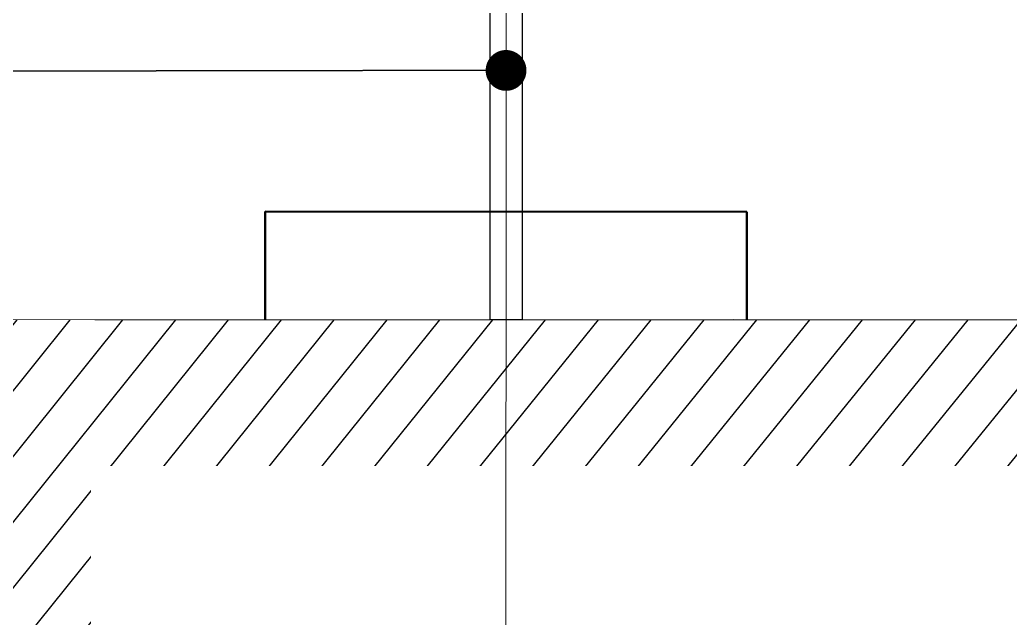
# Model space of a CAD drawing. Header units: centimetres. Extents: x -6122352 to 7132207, y -1694241 to 1947892.
# Drawn here: x 189148 to 195213, y -91810 to -88145 of the extents above; entities that cross this region are included whole.
import ezdxf

# ---------------------------------------------------------------- set-up
doc = ezdxf.new("R2010")
doc.units = ezdxf.units.CM
doc.header["$MEASUREMENT"] = 0
for name, pattern in [('2. HG-ST XR COL 3A (5V 7V 9V 11V - GF (4M & 5D-E)$0$HIDDEN', [0.375, 0.25, -0.125]), ('DASHED2', [0.375, 0.25, -0.125]), ('XR-AR-END-SETTING OUT PLAN$0$23585-XR-AR-END-GROUND FLOOR$0$23261-XR-AR-SI-GF$0$HIDDEN', [0.375, 0.25, -0.125])]:
    doc.linetypes.add(name, pattern=pattern)
doc.layers.add('08-Compound Wall-4', color=7, linetype='Continuous', lineweight=25, true_color=0xff4405)
doc.layers.add('23585-XR-AR-DAMAC PLOT LIMITS$0$1-End units', color=7, linetype='Continuous', lineweight=5, true_color=0xf8991e)
for name, color, linetype, lineweight in [('23585-XR-AR-DAMAC PLOT LIMITS$0$1-Mid units', 41, 'Continuous', 5), ('@ Foundations', 4, 'DASHED2', 50), ('A-ANNO-TEXT', 3, 'Continuous', 25), ('XR-AR-END-SETTING OUT PLAN$0$23585-XR-AR-END-GROUND FLOOR$0$A-FLOR-OVHD', 9, 'XR-AR-END-SETTING OUT PLAN$0$23585-XR-AR-END-GROUND FLOOR$0$23261-XR-AR-SI-GF$0$HIDDEN', 15), ('XR-AR-END-SETTING OUT PLAN$0$23585-XR-AR-END-GROUND FLOOR$0$A-GLAZ-SILL', 8, 'Continuous', 5), ('XR-AR-END-SETTING OUT PLAN$0$23585-XR-AR-END-GROUND FLOOR$0$A-GLAZ-WNDO', 232, 'Continuous', 9), ('XR-AR-END-SETTING OUT PLAN$0$23585-XR-AR-END-GROUND FLOOR$0$A-WALL', 7, 'Continuous', 30), ('XR-AR-END-SETTING OUT PLAN$0$23585-XR-AR-END-GROUND FLOOR$0$A-WALL-FNSH', 9, 'Continuous', 5), ('XR-AR-END-SETTING OUT PLAN$0$23585-XR-AR-END-GROUND FLOOR$0$S-COLS', 51, 'Continuous', 40), ('XR-AR-END-SETTING OUT PLAN$0$23585-XR-AR-END-GROUND FLOOR$0$S-COLS-PATT', 8, 'Continuous', 5), ('XR-AR-MID-SETTING OUT FOR MASTER$0$23585-XR-AR-MID-GROUND FLOOR$0$$A-GLAZ-WNDO', 232, 'Continuous', 9), ('XR-AR-MID-SETTING OUT FOR MASTER$0$23585-XR-AR-MID-GROUND FLOOR$0$A-FLOR-PATT', 8, 'Continuous', 5), ('XR-AR-MID-SETTING OUT FOR MASTER$0$23585-XR-AR-MID-GROUND FLOOR$0$A-GLAZ-SILL', 8, 'Continuous', 5), ('XR-AR-MID-SETTING OUT FOR MASTER$0$23585-XR-AR-MID-GROUND FLOOR$0$A-GLAZ-WNDO', 232, 'Continuous', 9), ('XR-AR-MID-SETTING OUT FOR MASTER$0$23585-XR-AR-MID-GROUND FLOOR$0$A-WALL', 7, 'Continuous', 30), ('XR-AR-MID-SETTING OUT FOR MASTER$0$23585-XR-AR-MID-GROUND FLOOR$0$S-COLS', 51, 'Continuous', 40)]:
    doc.layers.add(name, color=color, linetype=linetype, lineweight=lineweight)
for name, color, linetype in [('@MI-REF LAYER', 7, 'Continuous'), ('B_TH_8', 7, 'Continuous'), ('XR-AR-MID-SETTING OUT FOR MASTER$0$23585-XR-AR-MID-GROUND FLOOR$0$GS-HATCH-FLOOR TILE', 251, 'Continuous')]:
    doc.layers.add(name, color=color, linetype=linetype)

# ---------------------------------------------------------------- blocks, each defined once
blk = doc.blocks.new('23585-XR-AR-DAMAC PLOT LIMITS')
at = {"layer": '23585-XR-AR-DAMAC PLOT LIMITS$0$1-End units', "color": 251, "true_color": 0x636466}
blk.add_lwpolyline([(496601.4647000004, 2768965.2511), (496583.7697000001, 2768981.4649), (496589.9511000002, 2768988.211100001), (496607.6463000001, 2768971.997500001)], close=True, dxfattribs=at)
at = {"layer": '23585-XR-AR-DAMAC PLOT LIMITS$0$1-Mid units', "color": 251, "true_color": 0x636466}
blk.add_lwpolyline([(496597.4112999998, 2768960.827500001), (496579.7163000004, 2768977.041099999), (496583.7697000001, 2768981.4649), (496601.4647000004, 2768965.2511)], close=True, dxfattribs=at)
blk = doc.blocks.new('A$Cf093b529')
at = {"layer": 'A-ANNO-TEXT'}
blk.add_blockref('23585-XR-AR-DAMAC PLOT LIMITS', (-495391.9901121984, -2768603.441896566), dxfattribs=at)
blk = doc.blocks.new('_Dot')
at = {"color": 0, "linetype": 'ByBlock', "lineweight": -2}
blk.add_line((-0.5, 0), (-1, 0), dxfattribs=at)
at = {"color": 0, "linetype": 'ByBlock', "const_width": 0.5}
blk.add_lwpolyline([(-0.25, 0, 1), (0.25, 0, 1)], format="xyb", close=True, dxfattribs=at)
blk = doc.blocks.new('XR-AR-END-SETTING OUT PLAN$0$23585-XR-AR-END-GROUND FLOOR$0$XR-END-GROUND FLOOR PLAN$0$A$C69996ABC')
at = {"layer": 'XR-AR-END-SETTING OUT PLAN$0$23585-XR-AR-END-GROUND FLOOR$0$A-GLAZ-SILL'}
blk.add_line((0.2499999770720933, 0.9999993968456202), (0.249999977072207, 0.0999993968456252), dxfattribs=at)
at = {"layer": 'XR-AR-END-SETTING OUT PLAN$0$23585-XR-AR-END-GROUND FLOOR$0$A-GLAZ-WNDO'}
for p, q in [((-2.292778056300904e-08, 0.9999993968456202), (-2.292778056300904e-08, 0.9499993968456231)), ((0.2499999770720933, 0.9999993968456202), (-2.292778056300904e-08, 0.9999993968456202)), ((0.1499999770722127, 0.9499993968456231), (0.1499999770722127, 0.9999993968456202)), ((0.1499999770722109, 0.999999396845622), (0.1499999770722127, 0.09999939684562342)), ((-2.292778056300904e-08, 0.9499993968456231), (0.1499999770722127, 0.9499993968456231)), ((-2.292778056300904e-08, 0.9499993968456231), (-2.292778056300904e-08, 0.1499993968456224)), ((0.1499999770722127, 0.1499993968456224), (-2.292778056300904e-08, 0.1499993968456224)), ((-2.292787470992153e-08, 0.09999939684561099), (-2.292787470992153e-08, 0.1499993968456099)), ((0.1499999770722127, 0.0999993968456252), (0.1499999770722127, 0.1499993968456224)), ((0.249999977072207, 0.0999993968456252), (-2.292778056300904e-08, 0.0999993968456252))]:
    blk.add_line(p, q, dxfattribs=at)
blk.add_lwpolyline([(-2.292779299750691e-08, 0.9499993968456231), (-2.292779299750691e-08, 0.1499993968456224), (0.04999997707220416, 0.1499993968456224), (0.04999997707220416, 0.9499993968456231)], close=True, dxfattribs=at)
blk.add_lwpolyline([(0.04999997707215442, 0.0999993968456181), (-2.292784451185526e-08, 0.0999993968456181)], dxfattribs=at)
blk = doc.blocks.new('XR-AR-END-SETTING OUT PLAN$0$23585-XR-AR-END-GROUND FLOOR$0$A$C75a8815d')
at = {"layer": 'XR-AR-END-SETTING OUT PLAN$0$23585-XR-AR-END-GROUND FLOOR$0$S-COLS', "color": 252, "lineweight": 30}
blk.add_lwpolyline([(6049.980292320251, 1200.000025510788), (6049.980292320251, 2.503395080566406e-05), (6249.980292320251, 2.574920654296875e-05), (6249.98029255867, 1200.000025510788)], close=True, dxfattribs=at)
blk = doc.blocks.new('XR-AR-END-SETTING OUT PLAN')
at = {"layer": '08-Compound Wall-4', "ltscale": 100}
blk.add_lwpolyline([(9050.103267982602, 5499.998775005341), (9050.09251640737, 1499.998362064362), (9250.094742581248, 1499.998362064362), (9250.109640672803, 5500)], dxfattribs=at)
at = {"layer": 'XR-AR-END-SETTING OUT PLAN$0$23585-XR-AR-END-GROUND FLOOR$0$A-FLOR-OVHD', "color": 8, "ltscale": 5}
for points in [[(8850.100989177823, 5750.000926971436), (9050.100988641381, 6550.001236915588)], [(8850.100989356637, 6550.001235961914), (9050.100988820195, 5750.000613689423)]]:
    blk.add_lwpolyline(points, dxfattribs=at)
at = {"layer": 'XR-AR-END-SETTING OUT PLAN$0$23585-XR-AR-END-GROUND FLOOR$0$A-WALL', "color": 8}
for p, q in [((8100.103449121118, 6650.001530170441), (9250.102083936334, 6650.001235961914)), ((8100.103448942304, 6649.995383739471), (8100.103448823094, 6549.995381832123)), ((8750.100989356637, 5750.00088596344), (8750.10135139525, 6650.001235485077)), ((9250.102083936334, 6650.001235961914), (9250.10342015326, 5500.000282287598)), ((8100.103448823094, 6549.995381832123), (8750.10098965466, 6549.995383262634)), ((8700.105231657624, 5750.00093126297), (8750.100989356637, 5750.00088596344)), ((8700.105231955647, 5500.000931739807), (8700.105231657624, 5750.00093126297)), ((9250.10342015326, 5500.000282287598), (8700.105231955647, 5500.000931739807)), ((9050.103268936276, 5500.000613689423), (9050.103544667363, 5500.000606536865))]:
    blk.add_line(p, q, dxfattribs=at)
for points in [[(9250.102083459496, 6650.001490592957), (9050.100989297032, 6650.001235485077), (9050.10098965466, 8750.000639915466), (6850.11106570065, 8750.002635478973), (6850.111066058278, 8700.0026679039), (6750.111065879464, 8700.002668380737), (6750.111065879464, 8750.000871658325), (6650.111065939069, 8750.000871658325), (6650.111065283418, 8850.002022743225), (6950.111065164208, 8850.002250671387), (6950.111065879464, 8899.99970960617), (7050.111065879464, 8899.99970817566), (7050.11106570065, 8850.002797603607), (9050.099628582597, 8850.000640392303), (9050.10098899901, 10349.9981546402), (7050.11106581986, 10349.99975156784), (7050.111065998673, 9799.999710083008), (6950.11106570065, 9799.999708652496), (6950.112433806062, 10550.00580835342), (7050.108891561627, 10550.00580835342), (7050.104876235127, 10449.99988079071), (9050.099116638303, 10449.9981546402), (9049.948119357228, 19523.36598014832), (9249.950268521905, 19523.36597967148)], [(3250.129348710179, 5499.998108386993), (7760.105232134461, 5500.00174665451), (7760.105232253671, 5750.00045633316), (3250.129348531365, 5749.997789859772)]]:
    blk.add_lwpolyline(points, close=True, dxfattribs=at)
for points in [[(6750.111065879464, 7650.002737045288), (6750.111066058278, 7800.0026679039), (6850.11106570065, 7800.002666950226), (6850.11106581986, 7750.002600669861), (7450.102789118886, 7750.002596378326), (7450.109474554658, 5750.002065181732), (7350.099751725793, 5750.002155780792), (7350.098205640912, 7650.002731323242), (6750.098205819726, 7650.002736091614)], [(9050.100989297032, 5750.000905513763), (8850.100989177823, 5750.000926971436), (8850.100989356637, 6550.001235961914), (9050.100988641381, 6550.001236915588), (9050.100989297032, 5750.000905513763)]]:
    blk.add_lwpolyline(points, dxfattribs=at)
at = {"layer": 'XR-AR-END-SETTING OUT PLAN$0$23585-XR-AR-END-GROUND FLOOR$0$A-WALL-FNSH', "color": 8}
for p, q in [((9030.100997403264, 6670.001235961914), (9030.101671114564, 8730.002635002136)), ((8080.103449121118, 6670.001235485077), (9030.100997403264, 6670.001235961914)), ((8080.103449121118, 6670.001235485077), (8080.103449121118, 6529.995382785797)), ((8080.103449121118, 6529.995382785797), (8730.100987806916, 6529.995383262634)), ((8730.100989297032, 5770.000855922699), (8730.100987806916, 6529.995383262634)), ((8680.105232074857, 5770.000784397125), (8730.100989297032, 5770.000855922699)), ((8680.105231896043, 5650.000813007355), (8680.105232074857, 5770.000784397125))]:
    blk.add_line(p, q, dxfattribs=at)
blk.add_lwpolyline([(6850.11106570065, 7800.002666950226), (6870.111065641046, 7800.002668380737), (6870.111066237092, 7770.002596378326), (7470.109485939145, 7770.002596378326), (7470.10947497189, 5770.000277042389), (7780.105232134461, 5770.001747131348), (7780.105232253671, 5650.000813484192)], dxfattribs=at)
at = {"color": 8, "xscale": 1000.000000000054, "yscale": 1000.000000000054, "zscale": 1000.000000000054, "rotation": 90}
blk.add_blockref('XR-AR-END-SETTING OUT PLAN$0$23585-XR-AR-END-GROUND FLOOR$0$XR-END-GROUND FLOOR PLAN$0$A$C69996ABC', (8780.104629173875, 5500.000836372375), dxfattribs=at)
at = {"layer": 'XR-AR-END-SETTING OUT PLAN$0$23585-XR-AR-END-GROUND FLOOR$0$S-COLS-PATT', "color": 8}
blk.add_blockref('XR-AR-END-SETTING OUT PLAN$0$23585-XR-AR-END-GROUND FLOOR$0$A$C75a8815d', (3000.129344239831, 5499.998310089111), dxfattribs=at)
blk = doc.blocks.new('END UNIT')
at = {"xscale": 0.001, "yscale": 0.001, "zscale": 0.001}
blk.add_blockref('XR-AR-END-SETTING OUT PLAN', (-9.150201729830158, 0), dxfattribs=at)
blk = doc.blocks.new('XR-AR-MID-SETTING OUT FOR MASTER$0$23585-XR-AR-MID-GROUND FLOOR$0$945-4P-1-101-GROUND FLOOR PLAN$0$XR-MIDDLE-CAR PARK HATCH')
at = {"layer": 'XR-AR-MID-SETTING OUT FOR MASTER$0$23585-XR-AR-MID-GROUND FLOOR$0$A-FLOR-PATT'}
blk.add_lwpolyline([(9250.002853021142, 100.0129149327577), (9249.99679574091, 5500.000000009181), (15050.00005108526, 5502.664669244065), (15050.00005108526, 100.450321876061)], close=True, dxfattribs=at)
blk = doc.blocks.new('XR-AR-MID-SETTING OUT FOR MASTER$0$23585-XR-AR-MID-GROUND FLOOR$0$945-4P-1-101-GROUND FLOOR PLAN$0$XR-MIDDLE-GROUND FLOOR PLAN$0$A$C70344426')
at = {"layer": 'XR-AR-MID-SETTING OUT FOR MASTER$0$23585-XR-AR-MID-GROUND FLOOR$0$A-GLAZ-SILL'}
blk.add_line((0.2499999770719823, 2.649999396845162), (0.2499999770722034, -6.03154830969288e-07), dxfattribs=at)
at = {"layer": 'XR-AR-MID-SETTING OUT FOR MASTER$0$23585-XR-AR-MID-GROUND FLOOR$0$A-GLAZ-WNDO'}
for p, q in [((-2.292779743839901e-08, 2.649999396845162), (-2.292779743839901e-08, 2.599999396845165)), ((-2.292779743839901e-08, 2.649999396845162), (0.2499999770719823, 2.649999396845162)), ((0.14999997707221, 2.599999396845165), (0.14999997707221, 2.649999396845162)), ((-2.292779743839901e-08, 2.599999396845165), (0.14999997707221, 2.599999396845165)), ((0.14999997707221, 2.599999396845165), (0.1499999770722091, -6.031548327456449e-07)), ((-2.29277832275443e-08, 1.799999396845166), (-2.29277832275443e-08, 1.749999396845167)), ((0.14999997707221, 1.799999396845166), (-2.29277832275443e-08, 1.799999396845166)), ((0.14999997707221, 1.749999396845167), (0.14999997707221, 1.799999396845166)), ((-2.29277832275443e-08, 1.749999396845167), (0.14999997707221, 1.749999396845167)), ((-2.29277832275443e-08, 0.8999993968451641), (-2.292778233936588e-08, 0.8499993968451669)), ((0.14999997707221, 0.8999993968451641), (-2.29277832275443e-08, 0.8999993968451641)), ((-2.292778233936588e-08, 0.8499993968451669), (0.14999997707221, 0.8499993968451669)), ((-2.292778233936588e-08, 0.8499993968451669), (-2.292778233936588e-08, 0.04999939684516619)), ((0.14999997707221, 0.8499993968451669), (0.14999997707221, 0.8999993968451641)), ((0.1499999770722091, 0.04999939684516619), (-2.292778233936588e-08, 0.04999939684516619)), ((-2.29278782626352e-08, -6.031548451801427e-07), (-2.29278782626352e-08, 0.04999939684515198)), ((0.1499999770722091, -6.03154830969288e-07), (0.1499999770722091, 0.04999939684516619)), ((0.2499999770722034, -6.03154830969288e-07), (-2.292778233936588e-08, -6.03154830969288e-07))]:
    blk.add_line(p, q, dxfattribs=at)
blk.add_lwpolyline([(0.04999997707220061, 1.799999396845166), (0.04999997707219972, 2.599999396845165), (-2.292779743839901e-08, 2.599999396845165), (-2.292779566204217e-08, 0.8999993968451641), (0.0499999770722015, 0.8999993968451641), (0.04999997707220061, 1.749999396845167)], dxfattribs=at)
blk.add_lwpolyline([(-2.292779566204217e-08, 0.8499993968451669), (-2.292779655022059e-08, 0.04999939684516619), (0.04999997707220061, 0.04999939684516619), (0.0499999770722015, 0.8499993968451669)], close=True, dxfattribs=at)
blk = doc.blocks.new('XR-AR-MID-SETTING OUT FOR MASTER$0$23585-XR-AR-MID-GROUND FLOOR$0$A$C08698786')
at = {"layer": 'XR-AR-MID-SETTING OUT FOR MASTER$0$23585-XR-AR-MID-GROUND FLOOR$0$S-COLS', "color": 252, "lineweight": 30}
blk.add_lwpolyline([(-99.99135446548462, 6699.998335123062), (-99.99135446548462, 5499.998335123062), (100.0086455345154, 5499.998334884644), (100.0086455345154, 6699.998334646225)], close=True, dxfattribs=at)
blk = doc.blocks.new('XR-AR-MID-SETTING OUT FOR MASTER')
at = {"layer": 'XR-AR-MID-SETTING OUT FOR MASTER$0$23585-XR-AR-MID-GROUND FLOOR$0$A-WALL', "color": 8}
for points in [[(99.99999931454659, 19472.65428209305), (-99.99999925494194, 19472.65428256989), (-99.998236566782, 5500.00000667572), (100.0017631351948, 5500.000006198883), (99.9995484650135, 8850.141927242279), (1100.048611491919, 8850.10940027237), (1100.048611015081, 8950.109399795532), (100.03925588727, 8950.072475910187), (100.0088088810444, 10949.9982419014), (2099.951952844858, 10949.99824142456), (2099.998660355806, 9950.143901348114), (2199.988806992769, 9950.143900871277), (2200.057162195444, 11149.97698402405), (2100.075846284628, 11149.97698354721), (2100.039519578218, 11049.97698402405), (100.0088088810444, 11049.99824142456)], [(99.9999164044857, 5750.000005722046), (399.9999158680439, 5750.00000667572), (399.9998005926609, 5499.999855995178), (99.99991658329964, 5500.000007152557)]]:
    blk.add_lwpolyline(points, close=True, dxfattribs=at)
at = {"layer": '08-Compound Wall-4', "ltscale": 100}
blk.add_blockref('XR-AR-MID-SETTING OUT FOR MASTER$0$23585-XR-AR-MID-GROUND FLOOR$0$945-4P-1-101-GROUND FLOOR PLAN$0$XR-MIDDLE-CAR PARK HATCH', (-9150.000085264444, 0.1875896453857422), dxfattribs=at)
at = {"layer": 'XR-AR-MID-SETTING OUT FOR MASTER$0$23585-XR-AR-MID-GROUND FLOOR$0$$A-GLAZ-WNDO', "color": 8, "xscale": -1000.000000000001, "yscale": 1000.000000000001, "zscale": 1000.000000000001, "rotation": 270}
blk.add_blockref('XR-AR-MID-SETTING OUT FOR MASTER$0$23585-XR-AR-MID-GROUND FLOOR$0$945-4P-1-101-GROUND FLOOR PLAN$0$XR-MIDDLE-GROUND FLOOR PLAN$0$A$C70344426', (400.0005185902119, 5499.999113082886), dxfattribs=at)
at = {"layer": 'XR-AR-MID-SETTING OUT FOR MASTER$0$23585-XR-AR-MID-GROUND FLOOR$0$GS-HATCH-FLOOR TILE', "color": 8}
blk.add_blockref('XR-AR-MID-SETTING OUT FOR MASTER$0$23585-XR-AR-MID-GROUND FLOOR$0$A$C08698786', (-1.490116119384766e-07, 0), dxfattribs=at)
blk = doc.blocks.new('MID UNIT')
at = {"xscale": 0.001, "yscale": 0.001, "zscale": 0.001}
blk.add_blockref('XR-AR-MID-SETTING OUT FOR MASTER', (0, 0), dxfattribs=at)
blk = doc.blocks.new('TH_8')
blk.add_blockref('END UNIT', (495802.3053798382, 2769197.479078153))
blk.add_blockref('MID UNIT', (495802.3053798382, 2769197.479078153))
blk = doc.blocks.new('A$Ca7ad59d2')
at = {"layer": 'B_TH_8', "xscale": 1.000018136216304, "yscale": 1.000018136216304, "zscale": 1.000018136216304}
blk.add_blockref('TH_8', (-495803.6470986201, -2769248.051850634), dxfattribs=at)
blk = doc.blocks.new('A$Cac0110ba')
at = {"rotation": 227.5015136760979}
blk.add_blockref('A$Ca7ad59d2', (28.54929658252513, 57.49132066033781), dxfattribs=at)
at = {"layer": '@ Foundations', "linetype": 'DASHED2', "ltscale": 25}
blk.add_lwpolyline([(27.68607175577199, 49.90701291523874), (25.69313810387393, 47.7319921203889), (29.41647878702497, 44.32035993598402), (31.40941243892303, 46.49538073083386)], close=True, dxfattribs=at)

msp = doc.modelspace()

# ---------------------------------------------------------------- block references
at = {"color": 94, "linetype": '2. HG-ST XR COL 3A (5V 7V 9V 11V - GF (4M & 5D-E)$0$HIDDEN', "xscale": 1000, "yscale": 1000, "zscale": 1000, "rotation": 312.4883110972302}
msp.add_blockref('A$Cac0110ba', (138098.2151797014, -102612.8341626052), dxfattribs=at)

# ---------------------------------------------------------------- next in the draw order: linework, layer by layer
at = {"layer": '@MI-REF LAYER', "linetype": 'DASHED2', "extrusion": (-1.092212975383845e-12, -6.924064919936373e-09, 1), "elevation": 20.83457458909205}
msp.add_lwpolyline([(192125.5464581878, -88454.7215553656), (173668.100802791, -88484.47100100119), (173112.01514626, -89221.78636776972)], dxfattribs=at)

# ---------------------------------------------------------------- next in the draw order: block references
at = {"layer": '@MI-REF LAYER', "extrusion": (-1.092212975385116e-12, -6.924064919936374e-09, 1), "xscale": -250.0000000000001, "yscale": 250.0000000000001, "zscale": 250.0000000000001, "rotation": 180.0358190852663}
msp.add_blockref('_Dot', (192125.5464581092, -88454.72155535188, 10.4176044825211), dxfattribs=at)

# ---------------------------------------------------------------- next in the draw order: wipeouts: each hides what was drawn before it
at = {"color": 10}
msp.add_wipeout([(198275.3921904103, -104256.67465484346), (198277.6024852933, -89983.15121534048), (137973.99123918772, -89974.4610474222), (137971.62205373496, -104245.95954391618), (144221.7361697793, -104247.34826951602), (144221.90594372264, -103946.4486329037), (192025.46282542183, -103955.05220550337), (192025.4153281002, -104255.68871988932), (198276.69141260552, -104256.69244835054)], dxfattribs=at).dxf.layer = '@MI-REF LAYER'

# ---------------------------------------------------------------- next in the draw order: hatches: boundary and pattern name
at = {"layer": '@MI-REF LAYER'}
h = msp.add_hatch(dxfattribs=at)
h.set_pattern_fill('ANSI31', color=256, scale=1999.999998458916, angle=-173.2764582181798)
h.set_pattern_definition([(231.7235417818202, (2377424248.388937, 1503992843.986378), (196.2577398699116, -154.8641322089669), [])])
h.paths.add_polyline_path([(137973.3174367756, -89974.4609193851), (137971.622053516, -104245.9595442412), (144221.736170091, -104247.348269231), (144221.9059435594, -103946.4486329976), (192026.7673076355, -103954.9571009299), (192026.7198083964, -104255.6097373551), (198276.6966703817, -104256.5971348351), (198278.9011911725, -89983.05610956397)])

# ---------------------------------------------------------------- next in the draw order: linework, layer by layer
at = {"layer": '@MI-REF LAYER', "const_width": 5.000000000000002}
msp.add_lwpolyline([(137973.3174367756, -89974.4609193851), (137971.622053516, -104245.9595442412), (144221.736170091, -104247.348269231), (144221.9059435594, -103946.4486329976), (192026.7673076355, -103954.9571009299), (192026.7198083964, -104255.6097373551), (198276.6966703817, -104256.5971348351), (198278.9011911725, -89983.05610956397), (137973.3174367756, -89974.4609193851)], close=True, dxfattribs=at)

# ---------------------------------------------------------------- next in the draw order: wipeouts: each hides what was drawn before it
at = {"color": 10}
msp.add_wipeout([(196769.06738564261, -90878.21962106669), (189583.34373160588, -90876.98562825305), (189582.77675511644, -94178.57449874077), (196768.50040954677, -94179.80849035874), (196769.06738528956, -90878.21962137062)], dxfattribs=at).dxf.layer = '@MI-REF LAYER'

# ---------------------------------------------------------------- next in the draw order: block references
at = {"layer": '@MI-REF LAYER', "xscale": 1000, "yscale": 1000, "zscale": 1000, "rotation": 312.4882903633292}
msp.add_blockref('A$Cf093b529', (-891608.7329339073, 539022.7201118186), dxfattribs=at)

doc.saveas('drawing.dxf')
